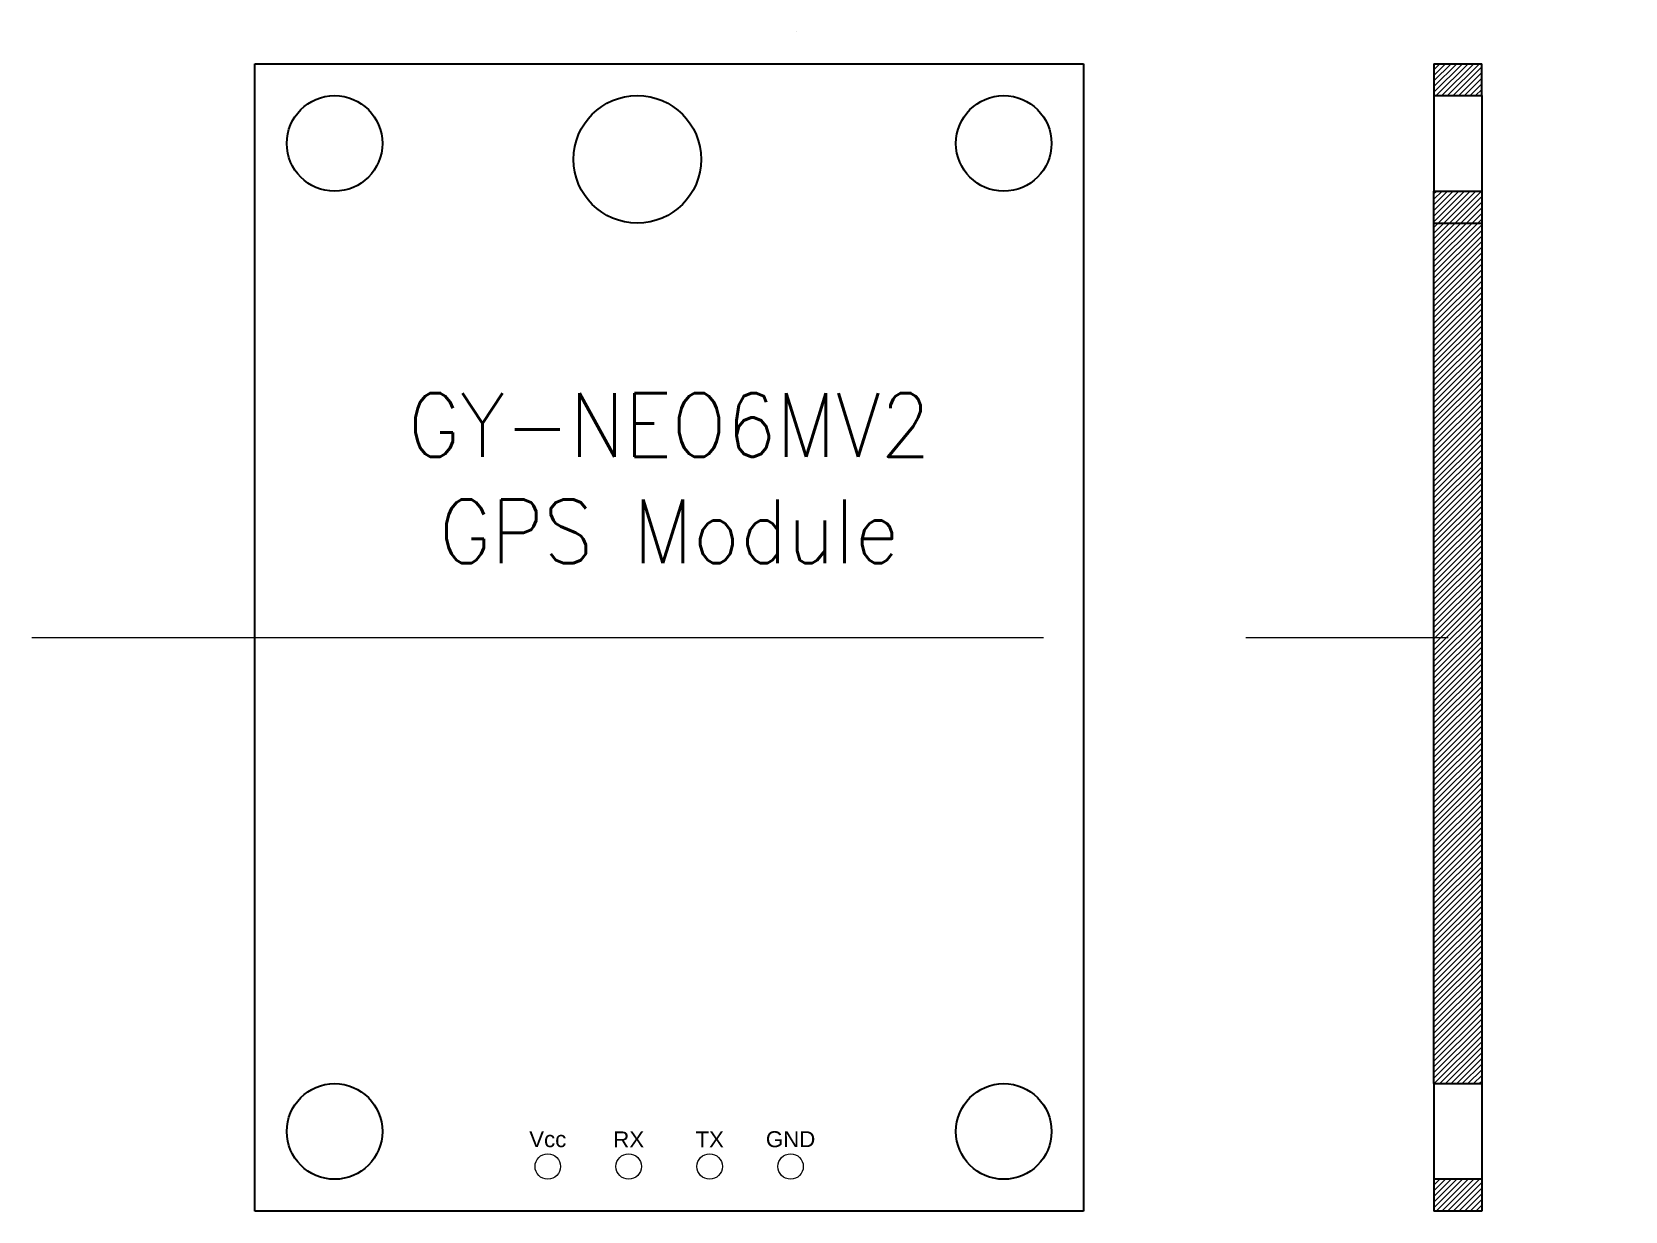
# Model space of a CAD drawing. Header units: millimetres. Extents: x -20 to 30, y -18 to 19.
import ezdxf

# ---------------------------------------------------------------- set-up
doc = ezdxf.new("R2010")
doc.units = ezdxf.units.MM
doc.linetypes.add('CENTER', pattern=[50.8, 31.75, -6.35, 6.35, -6.35])
for name, color, linetype, lineweight, true_color in [('Center Lines', 1, 'CENTER', 5, 0xff0000), ('Dimensions', 7, 'Continuous', 9, 0x000000), ('Hatch', 7, 'Continuous', 13, 0x000000), ('PCB', 7, 'Continuous', 25, 0x000000)]:
    doc.layers.add(name, color=color, linetype=linetype, lineweight=lineweight, true_color=true_color)
doc.styles.get("Standard").update_dxf_attribs({"font": ''})
doc.styles.add('textstyle0', font='')
doc.styles.add('textstyle1', font='')
doc.styles.add('textstyle2', font='')
doc.styles.add('textstyle3', font='')
doc.styles.add('textstyle4', font='')
doc.styles.get('Standard').set_extended_font_data('txt')
doc.styles.get('textstyle0').set_extended_font_data('Arial')
doc.styles.get('textstyle1').set_extended_font_data('Arial')
doc.styles.get('textstyle2').set_extended_font_data('Arial')
doc.styles.get('textstyle3').set_extended_font_data('Arial')
doc.styles.get('textstyle4').set_extended_font_data('Standard')
doc.dimstyles.get("Standard").update_dxf_attribs({"dimtxt": 1.5, "dimasz": 1.5, "dimexe": 0.75, "dimexo": 0.375, "dimgap": 0.375, "dimtad": 1, "dimtxsty": 'Standard', "dimcen": 2.5, "dimadec": 0, "dimazin": 0, "dimtfac": 1, "dimtmove": 0, "dimatfit": 3, "dimfxl": 1, "dimarcsym": 0})
pattern_1 = [(45, (0, 0), (-0.08838835, 0.08838835), [])]

msp = doc.modelspace()

# ---------------------------------------------------------------- hatches: boundary and pattern name
at = {"layer": 'Hatch'}
h = msp.add_hatch(dxfattribs=at)
h.set_pattern_fill('ANSI31', color=256, scale=0.15, style=0)
h.set_pattern_definition(pattern_1)
h.paths.add_polyline_path([(24, 18), (25.5, 18), (25.5, 17), (24, 17)])
h = msp.add_hatch(dxfattribs=at)
h.set_pattern_fill('ANSI31', color=256, scale=0.2, style=0)
h.set_pattern_definition(pattern_1)
h.paths.add_polyline_path([(24, 13), (25.5, 13), (25.5, 14), (24, 14)])
h = msp.add_hatch(dxfattribs=at)
h.set_pattern_fill('ANSI31', color=256, scale=0.15, style=0)
h.set_pattern_definition(pattern_1)
h.paths.add_polyline_path([(24, -14), (24, 13), (25.5, 13), (25.5, -14)])
h = msp.add_hatch(dxfattribs=at)
h.set_pattern_fill('ANSI31', color=256, scale=0.15, style=0)
h.set_pattern_definition(pattern_1)
h.paths.add_polyline_path([(25.5, -17), (25.5, -18), (24, -18), (24, -17)])

# ---------------------------------------------------------------- linework, layer by layer
at = {"layer": 'Center Lines'}
msp.add_line((-20, 0), (30, 0), dxfattribs=at)
at = {"layer": 'PCB'}
for p, q in [((-13, 18), (13, 18)), ((-13, -18), (-13, 18)), ((13, 18), (13, -18)), ((24, 18), (25.5, 18)), ((24, 18), (24, 17)), ((25.5, 17), (25.5, 18)), ((24, 17), (25.5, 17)), ((24, 17), (24, 14)), ((25.5, 17), (25.5, 14)), ((24, 13), (24, 14)), ((24, 14), (25.5, 14)), ((25.5, 14), (25.5, 13)), ((24, 13), (25.5, 13)), ((24, -14), (24, 13)), ((25.5, 13), (25.5, -14)), ((24, -14), (25.5, -14)), ((24, -14), (24, -17)), ((25.5, -14), (25.5, -17)), ((25.5, -17), (24, -17)), ((24, -17), (24, -18)), ((25.5, -17), (25.5, -18)), ((13, -18), (-13, -18)), ((25.5, -18), (24, -18))]:
    msp.add_line(p, q, dxfattribs=at)
for centre, radius in [((-10.5, 15.5), 1.5), ((-1, 15), 2), ((10.5, 15.5), 1.5), ((-10.5, -15.5), 1.5), ((10.5, -15.5), 1.5)]:
    msp.add_circle(centre, radius, dxfattribs=at)
at = {"layer": 'PCB', "lineweight": 15}
for centre in [(-3.81, -16.6), (-1.27, -16.6), (1.27, -16.6), (3.81, -16.6)]:
    msp.add_circle(centre, 0.4, dxfattribs=at)

# ---------------------------------------------------------------- texts
at = {"layer": 'PCB', "char_height": 1}
for s, insert, attachment_point, style in [('\\H2;GY-NEO6MV2\\PGPS Module', (0, 5), 5, 'textstyle4'), ('\\H0.5;Vcc', (-3.81, -16), 8, 'textstyle2'), ('\\H0.5;RX', (-1.27, -16), 8, 'textstyle0'), ('\\H0.5;TX', (1.27, -16), 8, 'textstyle1'), ('\\H0.5;GND', (3.81, -16), 8, 'textstyle3')]:
    msp.add_mtext(s, dxfattribs=dict(at, insert=insert, attachment_point=attachment_point, style=style))

# ---------------------------------------------------------------- leaders
at = {"layer": 'Dimensions', "has_arrowhead": 0}
msp.add_leader([(4, 19), (4, 19), (4, 19)], dimstyle='Standard', dxfattribs=at)

doc.saveas('drawing.dxf')
